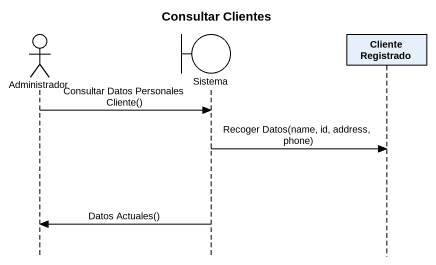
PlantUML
@startuml
title Consultar Clientes
hide footbox
actor Administrador
boundary Sistema
participant "Cliente Registrado" as Cliente_Registrado

Administrador -> Sistema : Consultar Datos Personales Cliente()
Sistema -> Cliente_Registrado : Recoger Datos(name, id, address, phone)
Sistema -> Administrador : Datos Actuales()
@enduml
